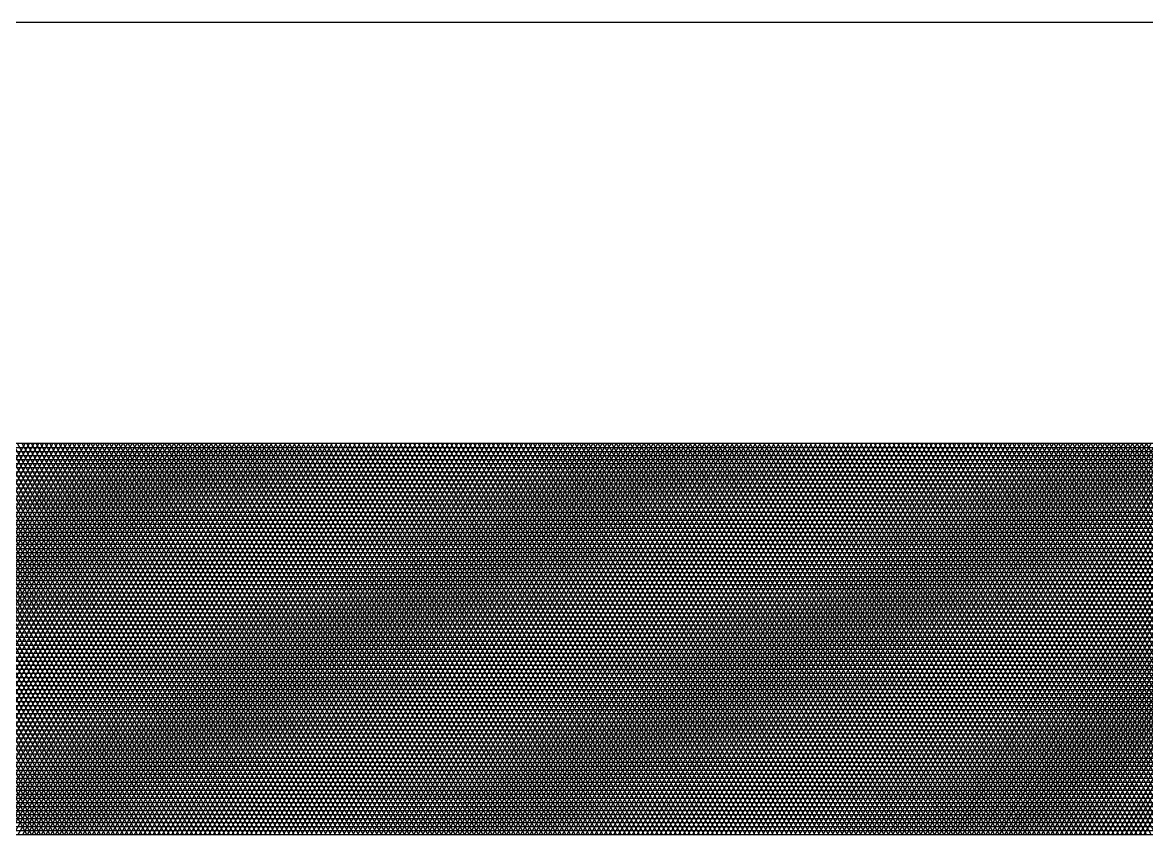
# Model space of a CAD drawing. Header units: millimetres. Extents: x 0 to 841, y 0 to 594.
# Drawn here: x 596.696 to 599.045, y 224.463 to 226.159 of the extents above; entities that cross this region are included whole.
import ezdxf

# ---------------------------------------------------------------- set-up
doc = ezdxf.new("R2010")
doc.units = ezdxf.units.MM
doc.header["$LTSCALE"] = 46.255
doc.layers.get('0').update_dxf_attribs({"linetype": 'CONTINUOUS'})

msp = doc.modelspace()

# ---------------------------------------------------------------- linework, layer by layer
at = {"color": 7, "linetype": 'CONTINUOUS'}
for p, q in [((599.4503, 226.1587), (523.4503, 226.1587)), ((599.2422, 225.2794), (595.3241, 225.2794)), ((595.3241, 225.2711), (599.2422, 225.2711)), ((595.3241, 225.2627), (599.2422, 225.2627)), ((596.2298, 224.4629), (596.7013, 225.2794)), ((596.2396, 224.4629), (596.711, 225.2794)), ((596.2493, 224.4629), (596.7207, 225.2794)), ((596.7051, 224.4629), (596.2525, 225.2794)), ((596.259, 224.4629), (596.7304, 225.2794)), ((596.7147, 224.4629), (596.2621, 225.2794)), ((596.2687, 224.4629), (596.7402, 225.2794)), ((596.7243, 224.4629), (596.2717, 225.2794)), ((596.2785, 224.4629), (596.7499, 225.2794)), ((596.734, 224.4629), (596.2814, 225.2794)), ((596.2882, 224.4629), (596.7596, 225.2794)), ((596.7436, 224.4629), (596.291, 225.2794)), ((596.2979, 224.4629), (596.7693, 225.2794)), ((596.7532, 224.4629), (596.3006, 225.2794)), ((596.3076, 224.4629), (596.7791, 225.2794)), ((596.7628, 224.4629), (596.3102, 225.2794)), ((596.3174, 224.4629), (596.7888, 225.2794)), ((596.7725, 224.4629), (596.3199, 225.2794)), ((596.3271, 224.4629), (596.7985, 225.2794)), ((596.7821, 224.4629), (596.3295, 225.2794)), ((596.3368, 224.4629), (596.8082, 225.2794)), ((596.7917, 224.4629), (596.3391, 225.2794)), ((596.3465, 224.4629), (596.818, 225.2794)), ((596.8014, 224.4629), (596.3488, 225.2794)), ((596.3563, 224.4629), (596.8277, 225.2794)), ((596.811, 224.4629), (596.3584, 225.2794)), ((596.366, 224.4629), (596.8374, 225.2794)), ((596.8206, 224.4629), (596.368, 225.2794)), ((596.3757, 224.4629), (596.8471, 225.2794)), ((596.8302, 224.4629), (596.3776, 225.2794)), ((596.3854, 224.4629), (596.8569, 225.2794)), ((596.8399, 224.4629), (596.3873, 225.2794)), ((596.3952, 224.4629), (596.8666, 225.2794)), ((596.8495, 224.4629), (596.3969, 225.2794)), ((596.4049, 224.4629), (596.8763, 225.2794)), ((596.8591, 224.4629), (596.4065, 225.2794)), ((596.4146, 224.4629), (596.886, 225.2794)), ((596.8688, 224.4629), (596.4162, 225.2794)), ((596.4243, 224.4629), (596.8958, 225.2794)), ((596.8784, 224.4629), (596.4258, 225.2794)), ((596.4341, 224.4629), (596.9055, 225.2794)), ((596.888, 224.4629), (596.4354, 225.2794)), ((596.4438, 224.4629), (596.9152, 225.2794)), ((596.8976, 224.4629), (596.445, 225.2794)), ((596.4535, 224.4629), (596.9249, 225.2794)), ((596.9073, 224.4629), (596.4547, 225.2794)), ((596.4632, 224.4629), (596.9347, 225.2794)), ((596.9169, 224.4629), (596.4643, 225.2794)), ((596.473, 224.4629), (596.9444, 225.2794)), ((596.9265, 224.4629), (596.4739, 225.2794)), ((596.4827, 224.4629), (596.9541, 225.2794)), ((596.9362, 224.4629), (596.4836, 225.2794)), ((596.4924, 224.4629), (596.9638, 225.2794)), ((596.9458, 224.4629), (596.4932, 225.2794)), ((596.5021, 224.4629), (596.9735, 225.2794)), ((596.9554, 224.4629), (596.5028, 225.2794)), ((596.5119, 224.4629), (596.9833, 225.2794)), ((596.965, 224.4629), (596.5124, 225.2794)), ((596.5216, 224.4629), (596.993, 225.2794)), ((596.9747, 224.4629), (596.5221, 225.2794)), ((596.5313, 224.4629), (597.0027, 225.2794)), ((596.9843, 224.4629), (596.5317, 225.2794)), ((596.541, 224.4629), (597.0124, 225.2794)), ((596.9939, 224.4629), (596.5413, 225.2794)), ((596.5508, 224.4629), (597.0222, 225.2794)), ((597.0036, 224.4629), (596.551, 225.2794)), ((596.5605, 224.4629), (597.0319, 225.2794)), ((597.0132, 224.4629), (596.5606, 225.2794)), ((597.0228, 224.4629), (596.5702, 225.2794)), ((596.5702, 224.4629), (597.0416, 225.2794)), ((597.0324, 224.4629), (596.5798, 225.2794)), ((596.5799, 224.4629), (597.0513, 225.2794)), ((597.0421, 224.4629), (596.5895, 225.2794)), ((596.5897, 224.4629), (597.0611, 225.2794)), ((597.0517, 224.4629), (596.5991, 225.2794)), ((596.5994, 224.4629), (597.0708, 225.2794)), ((597.0613, 224.4629), (596.6087, 225.2794)), ((596.6091, 224.4629), (597.0805, 225.2794)), ((597.071, 224.4629), (596.6184, 225.2794)), ((596.6188, 224.4629), (597.0902, 225.2794)), ((597.0806, 224.4629), (596.628, 225.2794)), ((596.6285, 224.4629), (597.1, 225.2794)), ((597.0902, 224.4629), (596.6376, 225.2794)), ((596.6383, 224.4629), (597.1097, 225.2794)), ((597.0998, 224.4629), (596.6472, 225.2794)), ((596.648, 224.4629), (597.1194, 225.2794)), ((597.1095, 224.4629), (596.6569, 225.2794)), ((596.6577, 224.4629), (597.1291, 225.2794)), ((597.1191, 224.4629), (596.6665, 225.2794)), ((596.6674, 224.4629), (597.1389, 225.2794)), ((597.1287, 224.4629), (596.6761, 225.2794)), ((596.6772, 224.4629), (597.1486, 225.2794)), ((597.1384, 224.4629), (596.6858, 225.2794)), ((596.6869, 224.4629), (597.1583, 225.2794)), ((597.148, 224.4629), (596.6954, 225.2794)), ((596.6966, 224.4629), (597.168, 225.2794)), ((597.1576, 224.4629), (596.705, 225.2794)), ((596.7063, 224.4629), (597.1778, 225.2794)), ((597.1673, 224.4629), (596.7146, 225.2794)), ((596.7161, 224.4629), (597.1875, 225.2794)), ((597.1769, 224.4629), (596.7243, 225.2794)), ((596.7258, 224.4629), (597.1972, 225.2794)), ((597.1865, 224.4629), (596.7339, 225.2794)), ((596.7355, 224.4629), (597.2069, 225.2794)), ((597.1961, 224.4629), (596.7435, 225.2794)), ((596.7452, 224.4629), (597.2167, 225.2794)), ((597.2058, 224.4629), (596.7532, 225.2794)), ((596.755, 224.4629), (597.2264, 225.2794)), ((597.2154, 224.4629), (596.7628, 225.2794)), ((596.7647, 224.4629), (597.2361, 225.2794)), ((597.225, 224.4629), (596.7724, 225.2794)), ((596.7744, 224.4629), (597.2458, 225.2794)), ((597.2347, 224.4629), (596.782, 225.2794)), ((596.7841, 224.4629), (597.2556, 225.2794)), ((597.2443, 224.4629), (596.7917, 225.2794)), ((596.7939, 224.4629), (597.2653, 225.2794)), ((597.2539, 224.4629), (596.8013, 225.2794)), ((596.8036, 224.4629), (597.275, 225.2794)), ((597.2635, 224.4629), (596.8109, 225.2794)), ((596.8133, 224.4629), (597.2847, 225.2794)), ((597.2732, 224.4629), (596.8206, 225.2794)), ((596.823, 224.4629), (597.2945, 225.2794)), ((597.2828, 224.4629), (596.8302, 225.2794)), ((596.8328, 224.4629), (597.3042, 225.2794)), ((597.2924, 224.4629), (596.8398, 225.2794)), ((596.8425, 224.4629), (597.3139, 225.2794)), ((597.3021, 224.4629), (596.8495, 225.2794)), ((596.8522, 224.4629), (597.3236, 225.2794)), ((597.3117, 224.4629), (596.8591, 225.2794)), ((596.8619, 224.4629), (597.3334, 225.2794)), ((597.3213, 224.4629), (596.8687, 225.2794)), ((596.8717, 224.4629), (597.3431, 225.2794)), ((597.3309, 224.4629), (596.8783, 225.2794)), ((596.8814, 224.4629), (597.3528, 225.2794)), ((597.3406, 224.4629), (596.888, 225.2794)), ((596.8911, 224.4629), (597.3625, 225.2794)), ((597.3502, 224.4629), (596.8976, 225.2794)), ((596.9008, 224.4629), (597.3722, 225.2794)), ((597.3598, 224.4629), (596.9072, 225.2794)), ((596.9106, 224.4629), (597.382, 225.2794)), ((597.3695, 224.4629), (596.9169, 225.2794)), ((596.9203, 224.4629), (597.3917, 225.2794)), ((597.3791, 224.4629), (596.9265, 225.2794)), ((596.93, 224.4629), (597.4014, 225.2794)), ((597.3887, 224.4629), (596.9361, 225.2794)), ((596.9397, 224.4629), (597.4111, 225.2794)), ((597.3983, 224.4629), (596.9457, 225.2794)), ((596.9495, 224.4629), (597.4209, 225.2794)), ((597.408, 224.4629), (596.9554, 225.2794)), ((596.9592, 224.4629), (597.4306, 225.2794)), ((597.4176, 224.4629), (596.965, 225.2794)), ((596.9689, 224.4629), (597.4403, 225.2794)), ((597.4272, 224.4629), (596.9746, 225.2794)), ((596.9786, 224.4629), (597.45, 225.2794)), ((597.4369, 224.4629), (596.9843, 225.2794)), ((596.9884, 224.4629), (597.4598, 225.2794)), ((597.4465, 224.4629), (596.9939, 225.2794)), ((596.9981, 224.4629), (597.4695, 225.2794)), ((597.4561, 224.4629), (597.0035, 225.2794)), ((597.0078, 224.4629), (597.4792, 225.2794)), ((597.4657, 224.4629), (597.0131, 225.2794)), ((597.0175, 224.4629), (597.4889, 225.2794)), ((597.4754, 224.4629), (597.0228, 225.2794)), ((597.0272, 224.4629), (597.4987, 225.2794)), ((597.485, 224.4629), (597.0324, 225.2794)), ((597.037, 224.4629), (597.5084, 225.2794)), ((597.4946, 224.4629), (597.042, 225.2794)), ((597.0467, 224.4629), (597.5181, 225.2794)), ((597.5043, 224.4629), (597.0517, 225.2794)), ((597.0564, 224.4629), (597.5278, 225.2794)), ((597.5139, 224.4629), (597.0613, 225.2794)), ((597.0661, 224.4629), (597.5376, 225.2794)), ((597.5235, 224.4629), (597.0709, 225.2794)), ((597.0759, 224.4629), (597.5473, 225.2794)), ((597.5331, 224.4629), (597.0805, 225.2794)), ((597.0856, 224.4629), (597.557, 225.2794)), ((597.5428, 224.4629), (597.0902, 225.2794)), ((597.0953, 224.4629), (597.5667, 225.2794)), ((597.5524, 224.4629), (597.0998, 225.2794)), ((597.105, 224.4629), (597.5765, 225.2794)), ((597.562, 224.4629), (597.1094, 225.2794)), ((597.1148, 224.4629), (597.5862, 225.2794)), ((597.5717, 224.4629), (597.1191, 225.2794)), ((597.1245, 224.4629), (597.5959, 225.2794)), ((597.5813, 224.4629), (597.1287, 225.2794)), ((597.1342, 224.4629), (597.6056, 225.2794)), ((597.5909, 224.4629), (597.1383, 225.2794)), ((597.1439, 224.4629), (597.6154, 225.2794)), ((597.6005, 224.4629), (597.1479, 225.2794)), ((597.1537, 224.4629), (597.6251, 225.2794)), ((597.6102, 224.4629), (597.1576, 225.2794)), ((597.1634, 224.4629), (597.6348, 225.2794)), ((597.6198, 224.4629), (597.1672, 225.2794)), ((597.1731, 224.4629), (597.6445, 225.2794)), ((597.6294, 224.4629), (597.1768, 225.2794)), ((597.1828, 224.4629), (597.6543, 225.2794)), ((597.6391, 224.4629), (597.1865, 225.2794)), ((597.1926, 224.4629), (597.664, 225.2794)), ((597.6487, 224.4629), (597.1961, 225.2794)), ((597.2023, 224.4629), (597.6737, 225.2794)), ((597.6583, 224.4629), (597.2057, 225.2794)), ((597.212, 224.4629), (597.6834, 225.2794)), ((597.6679, 224.4629), (597.2153, 225.2794)), ((597.2217, 224.4629), (597.6932, 225.2794)), ((597.6776, 224.4629), (597.225, 225.2794)), ((597.2315, 224.4629), (597.7029, 225.2794)), ((597.6872, 224.4629), (597.2346, 225.2794)), ((597.2412, 224.4629), (597.7126, 225.2794)), ((597.6968, 224.4629), (597.2442, 225.2794)), ((597.2509, 224.4629), (597.7223, 225.2794)), ((597.7065, 224.4629), (597.2539, 225.2794)), ((597.2606, 224.4629), (597.7321, 225.2794)), ((597.7161, 224.4629), (597.2635, 225.2794)), ((597.2704, 224.4629), (597.7418, 225.2794)), ((597.7257, 224.4629), (597.2731, 225.2794)), ((597.2801, 224.4629), (597.7515, 225.2794)), ((597.7354, 224.4629), (597.2827, 225.2794)), ((597.2898, 224.4629), (597.7612, 225.2794)), ((597.745, 224.4629), (597.2924, 225.2794)), ((597.2995, 224.4629), (597.7709, 225.2794)), ((597.7546, 224.4629), (597.302, 225.2794)), ((597.3093, 224.4629), (597.7807, 225.2794)), ((597.7642, 224.4629), (597.3116, 225.2794)), ((597.319, 224.4629), (597.7904, 225.2794)), ((597.7739, 224.4629), (597.3213, 225.2794)), ((597.3287, 224.4629), (597.8001, 225.2794)), ((597.7835, 224.4629), (597.3309, 225.2794)), ((597.3384, 224.4629), (597.8098, 225.2794)), ((597.7931, 224.4629), (597.3405, 225.2794)), ((597.3482, 224.4629), (597.8196, 225.2794)), ((597.8028, 224.4629), (597.3502, 225.2794)), ((597.3579, 224.4629), (597.8293, 225.2794)), ((597.8124, 224.4629), (597.3598, 225.2794)), ((597.3676, 224.4629), (597.839, 225.2794)), ((597.822, 224.4629), (597.3694, 225.2794)), ((597.3773, 224.4629), (597.8487, 225.2794)), ((597.8316, 224.4629), (597.379, 225.2794)), ((597.3871, 224.4629), (597.8585, 225.2794)), ((597.8413, 224.4629), (597.3887, 225.2794)), ((597.3968, 224.4629), (597.8682, 225.2794)), ((597.8509, 224.4629), (597.3983, 225.2794)), ((597.4065, 224.4629), (597.8779, 225.2794)), ((597.8605, 224.4629), (597.4079, 225.2794)), ((597.4162, 224.4629), (597.8876, 225.2794)), ((597.8702, 224.4629), (597.4176, 225.2794)), ((597.4259, 224.4629), (597.8974, 225.2794)), ((597.8798, 224.4629), (597.4272, 225.2794)), ((597.4357, 224.4629), (597.9071, 225.2794)), ((597.8894, 224.4629), (597.4368, 225.2794)), ((597.4454, 224.4629), (597.9168, 225.2794)), ((597.899, 224.4629), (597.4464, 225.2794)), ((597.4551, 224.4629), (597.9265, 225.2794)), ((597.9087, 224.4629), (597.4561, 225.2794)), ((597.4648, 224.4629), (597.9363, 225.2794)), ((597.9183, 224.4629), (597.4657, 225.2794)), ((597.4746, 224.4629), (597.946, 225.2794)), ((597.9279, 224.4629), (597.4753, 225.2794)), ((597.4843, 224.4629), (597.9557, 225.2794)), ((597.9376, 224.4629), (597.485, 225.2794)), ((597.494, 224.4629), (597.9654, 225.2794)), ((597.9472, 224.4629), (597.4946, 225.2794)), ((597.5037, 224.4629), (597.9752, 225.2794)), ((597.9568, 224.4629), (597.5042, 225.2794)), ((597.5135, 224.4629), (597.9849, 225.2794)), ((597.9664, 224.4629), (597.5138, 225.2794)), ((597.5232, 224.4629), (597.9946, 225.2794)), ((597.9761, 224.4629), (597.5235, 225.2794)), ((597.5329, 224.4629), (598.0043, 225.2794)), ((597.9857, 224.4629), (597.5331, 225.2794)), ((597.5426, 224.4629), (598.0141, 225.2794)), ((597.9953, 224.4629), (597.5427, 225.2794)), ((598.005, 224.4629), (597.5524, 225.2794)), ((597.5524, 224.4629), (598.0238, 225.2794)), ((598.0146, 224.4629), (597.562, 225.2794)), ((597.5621, 224.4629), (598.0335, 225.2794)), ((598.0242, 224.4629), (597.5716, 225.2794)), ((597.5718, 224.4629), (598.0432, 225.2794)), ((598.0338, 224.4629), (597.5812, 225.2794)), ((597.5815, 224.4629), (598.053, 225.2794)), ((598.0435, 224.4629), (597.5909, 225.2794)), ((597.5913, 224.4629), (598.0627, 225.2794)), ((598.0531, 224.4629), (597.6005, 225.2794)), ((597.601, 224.4629), (598.0724, 225.2794)), ((598.0627, 224.4629), (597.6101, 225.2794)), ((597.6107, 224.4629), (598.0821, 225.2794)), ((598.0724, 224.4629), (597.6198, 225.2794)), ((597.6204, 224.4629), (598.0919, 225.2794)), ((598.082, 224.4629), (597.6294, 225.2794)), ((597.6302, 224.4629), (598.1016, 225.2794)), ((598.0916, 224.4629), (597.639, 225.2794)), ((597.6399, 224.4629), (598.1113, 225.2794)), ((598.1012, 224.4629), (597.6486, 225.2794)), ((597.6496, 224.4629), (598.121, 225.2794)), ((598.1109, 224.4629), (597.6583, 225.2794)), ((597.6593, 224.4629), (598.1308, 225.2794)), ((598.1205, 224.4629), (597.6679, 225.2794)), ((597.6691, 224.4629), (598.1405, 225.2794)), ((598.1301, 224.4629), (597.6775, 225.2794)), ((597.6788, 224.4629), (598.1502, 225.2794)), ((598.1398, 224.4629), (597.6872, 225.2794)), ((597.6885, 224.4629), (598.1599, 225.2794)), ((598.1494, 224.4629), (597.6968, 225.2794)), ((597.6982, 224.4629), (598.1696, 225.2794)), ((598.159, 224.4629), (597.7064, 225.2794)), ((597.708, 224.4629), (598.1794, 225.2794)), ((598.1686, 224.4629), (597.716, 225.2794)), ((597.7177, 224.4629), (598.1891, 225.2794)), ((598.1783, 224.4629), (597.7257, 225.2794)), ((597.7274, 224.4629), (598.1988, 225.2794)), ((598.1879, 224.4629), (597.7353, 225.2794)), ((597.7371, 224.4629), (598.2085, 225.2794)), ((598.1975, 224.4629), (597.7449, 225.2794)), ((597.7469, 224.4629), (598.2183, 225.2794)), ((598.2072, 224.4629), (597.7546, 225.2794)), ((597.7566, 224.4629), (598.228, 225.2794)), ((598.2168, 224.4629), (597.7642, 225.2794)), ((597.7663, 224.4629), (598.2377, 225.2794)), ((598.2264, 224.4629), (597.7738, 225.2794)), ((597.776, 224.4629), (598.2474, 225.2794)), ((598.2361, 224.4629), (597.7834, 225.2794)), ((597.7858, 224.4629), (598.2572, 225.2794)), ((598.2457, 224.4629), (597.7931, 225.2794)), ((597.7955, 224.4629), (598.2669, 225.2794)), ((598.2553, 224.4629), (597.8027, 225.2794)), ((597.8052, 224.4629), (598.2766, 225.2794)), ((598.2649, 224.4629), (597.8123, 225.2794)), ((597.8149, 224.4629), (598.2863, 225.2794)), ((598.2746, 224.4629), (597.822, 225.2794)), ((597.8246, 224.4629), (598.2961, 225.2794)), ((598.2842, 224.4629), (597.8316, 225.2794)), ((597.8344, 224.4629), (598.3058, 225.2794)), ((598.2938, 224.4629), (597.8412, 225.2794)), ((597.8441, 224.4629), (598.3155, 225.2794)), ((598.3035, 224.4629), (597.8508, 225.2794)), ((597.8538, 224.4629), (598.3252, 225.2794)), ((598.3131, 224.4629), (597.8605, 225.2794)), ((597.8635, 224.4629), (598.335, 225.2794)), ((598.3227, 224.4629), (597.8701, 225.2794)), ((597.8733, 224.4629), (598.3447, 225.2794)), ((598.3323, 224.4629), (597.8797, 225.2794)), ((597.883, 224.4629), (598.3544, 225.2794)), ((598.342, 224.4629), (597.8894, 225.2794)), ((597.8927, 224.4629), (598.3641, 225.2794)), ((598.3516, 224.4629), (597.899, 225.2794)), ((597.9024, 224.4629), (598.3739, 225.2794)), ((598.3612, 224.4629), (597.9086, 225.2794)), ((597.9122, 224.4629), (598.3836, 225.2794)), ((598.3709, 224.4629), (597.9183, 225.2794)), ((597.9219, 224.4629), (598.3933, 225.2794)), ((598.3805, 224.4629), (597.9279, 225.2794)), ((597.9316, 224.4629), (598.403, 225.2794)), ((598.3901, 224.4629), (597.9375, 225.2794)), ((597.9413, 224.4629), (598.4128, 225.2794)), ((598.3997, 224.4629), (597.9471, 225.2794)), ((597.9511, 224.4629), (598.4225, 225.2794)), ((598.4094, 224.4629), (597.9568, 225.2794)), ((597.9608, 224.4629), (598.4322, 225.2794)), ((598.419, 224.4629), (597.9664, 225.2794)), ((597.9705, 224.4629), (598.4419, 225.2794)), ((598.4286, 224.4629), (597.976, 225.2794)), ((597.9802, 224.4629), (598.4517, 225.2794)), ((598.4383, 224.4629), (597.9857, 225.2794)), ((597.99, 224.4629), (598.4614, 225.2794)), ((598.4479, 224.4629), (597.9953, 225.2794)), ((597.9997, 224.4629), (598.4711, 225.2794)), ((598.4575, 224.4629), (598.0049, 225.2794)), ((598.0094, 224.4629), (598.4808, 225.2794)), ((598.4671, 224.4629), (598.0145, 225.2794)), ((598.0191, 224.4629), (598.4906, 225.2794)), ((598.4768, 224.4629), (598.0242, 225.2794)), ((598.0289, 224.4629), (598.5003, 225.2794)), ((598.4864, 224.4629), (598.0338, 225.2794)), ((598.0386, 224.4629), (598.51, 225.2794)), ((598.496, 224.4629), (598.0434, 225.2794)), ((598.0483, 224.4629), (598.5197, 225.2794)), ((598.5057, 224.4629), (598.0531, 225.2794)), ((598.058, 224.4629), (598.5294, 225.2794)), ((598.5153, 224.4629), (598.0627, 225.2794)), ((598.0678, 224.4629), (598.5392, 225.2794)), ((598.5249, 224.4629), (598.0723, 225.2794)), ((598.0775, 224.4629), (598.5489, 225.2794)), ((598.5345, 224.4629), (598.0819, 225.2794)), ((598.0872, 224.4629), (598.5586, 225.2794)), ((598.5442, 224.4629), (598.0916, 225.2794)), ((598.0969, 224.4629), (598.5683, 225.2794)), ((598.5538, 224.4629), (598.1012, 225.2794)), ((598.1067, 224.4629), (598.5781, 225.2794)), ((598.5634, 224.4629), (598.1108, 225.2794)), ((598.1164, 224.4629), (598.5878, 225.2794)), ((598.5731, 224.4629), (598.1205, 225.2794)), ((598.1261, 224.4629), (598.5975, 225.2794)), ((598.5827, 224.4629), (598.1301, 225.2794)), ((598.1358, 224.4629), (598.6072, 225.2794)), ((598.5923, 224.4629), (598.1397, 225.2794)), ((598.1456, 224.4629), (598.617, 225.2794)), ((598.6019, 224.4629), (598.1493, 225.2794)), ((598.1553, 224.4629), (598.6267, 225.2794)), ((598.6116, 224.4629), (598.159, 225.2794)), ((598.165, 224.4629), (598.6364, 225.2794)), ((598.6212, 224.4629), (598.1686, 225.2794)), ((598.1747, 224.4629), (598.6461, 225.2794)), ((598.6308, 224.4629), (598.1782, 225.2794)), ((598.1845, 224.4629), (598.6559, 225.2794)), ((598.6405, 224.4629), (598.1879, 225.2794)), ((598.1942, 224.4629), (598.6656, 225.2794)), ((598.6501, 224.4629), (598.1975, 225.2794)), ((598.2039, 224.4629), (598.6753, 225.2794)), ((598.6597, 224.4629), (598.2071, 225.2794)), ((598.2136, 224.4629), (598.685, 225.2794)), ((598.6693, 224.4629), (598.2167, 225.2794)), ((598.2233, 224.4629), (598.6948, 225.2794)), ((598.679, 224.4629), (598.2264, 225.2794)), ((598.2331, 224.4629), (598.7045, 225.2794)), ((598.6886, 224.4629), (598.236, 225.2794)), ((598.2428, 224.4629), (598.7142, 225.2794)), ((598.6982, 224.4629), (598.2456, 225.2794)), ((598.2525, 224.4629), (598.7239, 225.2794)), ((598.7079, 224.4629), (598.2553, 225.2794)), ((598.2622, 224.4629), (598.7337, 225.2794)), ((598.7175, 224.4629), (598.2649, 225.2794)), ((598.272, 224.4629), (598.7434, 225.2794)), ((598.7271, 224.4629), (598.2745, 225.2794)), ((598.2817, 224.4629), (598.7531, 225.2794)), ((598.7367, 224.4629), (598.2841, 225.2794)), ((598.2914, 224.4629), (598.7628, 225.2794)), ((598.7464, 224.4629), (598.2938, 225.2794)), ((598.3011, 224.4629), (598.7726, 225.2794)), ((598.756, 224.4629), (598.3034, 225.2794)), ((598.3109, 224.4629), (598.7823, 225.2794)), ((598.7656, 224.4629), (598.313, 225.2794)), ((598.3206, 224.4629), (598.792, 225.2794)), ((598.7753, 224.4629), (598.3227, 225.2794)), ((598.3303, 224.4629), (598.8017, 225.2794)), ((598.7849, 224.4629), (598.3323, 225.2794)), ((598.34, 224.4629), (598.8115, 225.2794)), ((598.7945, 224.4629), (598.3419, 225.2794)), ((598.3498, 224.4629), (598.8212, 225.2794)), ((598.8042, 224.4629), (598.3515, 225.2794)), ((598.3595, 224.4629), (598.8309, 225.2794)), ((598.8138, 224.4629), (598.3612, 225.2794)), ((598.3692, 224.4629), (598.8406, 225.2794)), ((598.8234, 224.4629), (598.3708, 225.2794)), ((598.3789, 224.4629), (598.8504, 225.2794)), ((598.833, 224.4629), (598.3804, 225.2794)), ((598.3887, 224.4629), (598.8601, 225.2794)), ((598.8427, 224.4629), (598.3901, 225.2794)), ((598.3984, 224.4629), (598.8698, 225.2794)), ((598.8523, 224.4629), (598.3997, 225.2794)), ((598.4081, 224.4629), (598.8795, 225.2794)), ((598.8619, 224.4629), (598.4093, 225.2794)), ((598.4178, 224.4629), (598.8893, 225.2794)), ((598.8716, 224.4629), (598.419, 225.2794)), ((598.4276, 224.4629), (598.899, 225.2794)), ((598.8812, 224.4629), (598.4286, 225.2794)), ((598.4373, 224.4629), (598.9087, 225.2794)), ((598.8908, 224.4629), (598.4382, 225.2794)), ((598.447, 224.4629), (598.9184, 225.2794)), ((598.9004, 224.4629), (598.4478, 225.2794)), ((598.4567, 224.4629), (598.9281, 225.2794)), ((598.9101, 224.4629), (598.4575, 225.2794)), ((598.4665, 224.4629), (598.9379, 225.2794)), ((598.9197, 224.4629), (598.4671, 225.2794)), ((598.4762, 224.4629), (598.9476, 225.2794)), ((598.9293, 224.4629), (598.4767, 225.2794)), ((598.4859, 224.4629), (598.9573, 225.2794)), ((598.939, 224.4629), (598.4864, 225.2794)), ((598.4956, 224.4629), (598.967, 225.2794)), ((598.9486, 224.4629), (598.496, 225.2794)), ((598.5054, 224.4629), (598.9768, 225.2794)), ((598.9582, 224.4629), (598.5056, 225.2794)), ((598.5151, 224.4629), (598.9865, 225.2794)), ((598.9678, 224.4629), (598.5152, 225.2794)), ((598.5248, 224.4629), (598.9962, 225.2794)), ((598.9775, 224.4629), (598.5249, 225.2794)), ((598.9871, 224.4629), (598.5345, 225.2794)), ((598.5345, 224.4629), (599.0059, 225.2794)), ((598.9967, 224.4629), (598.5441, 225.2794)), ((598.5443, 224.4629), (599.0157, 225.2794)), ((599.0064, 224.4629), (598.5538, 225.2794)), ((598.554, 224.4629), (599.0254, 225.2794)), ((599.016, 224.4629), (598.5634, 225.2794)), ((598.5637, 224.4629), (599.0351, 225.2794)), ((599.0256, 224.4629), (598.573, 225.2794)), ((598.5734, 224.4629), (599.0448, 225.2794)), ((599.0352, 224.4629), (598.5826, 225.2794)), ((598.5832, 224.4629), (599.0546, 225.2794)), ((599.0449, 224.4629), (598.5923, 225.2794)), ((598.5929, 224.4629), (599.0643, 225.2794)), ((599.0545, 224.4629), (598.6019, 225.2794)), ((598.6026, 224.4629), (599.074, 225.2794)), ((599.0641, 224.4629), (598.6115, 225.2794)), ((598.6123, 224.4629), (599.0837, 225.2794)), ((599.0738, 224.4629), (598.6212, 225.2794)), ((598.622, 224.4629), (599.0935, 225.2794)), ((599.0834, 224.4629), (598.6308, 225.2794)), ((598.6318, 224.4629), (599.1032, 225.2794)), ((599.093, 224.4629), (598.6404, 225.2794)), ((598.6415, 224.4629), (599.1129, 225.2794)), ((599.1026, 224.4629), (598.65, 225.2794)), ((598.6512, 224.4629), (599.1226, 225.2794)), ((599.1123, 224.4629), (598.6597, 225.2794)), ((598.6609, 224.4629), (599.1324, 225.2794)), ((599.1219, 224.4629), (598.6693, 225.2794)), ((598.6707, 224.4629), (599.1421, 225.2794)), ((599.1315, 224.4629), (598.6789, 225.2794)), ((598.6804, 224.4629), (599.1518, 225.2794)), ((599.1412, 224.4629), (598.6886, 225.2794)), ((598.6901, 224.4629), (599.1615, 225.2794)), ((599.1508, 224.4629), (598.6982, 225.2794)), ((598.6998, 224.4629), (599.1713, 225.2794)), ((599.1604, 224.4629), (598.7078, 225.2794)), ((598.7096, 224.4629), (599.181, 225.2794)), ((599.17, 224.4629), (598.7174, 225.2794)), ((598.7193, 224.4629), (599.1907, 225.2794)), ((599.1797, 224.4629), (598.7271, 225.2794)), ((598.729, 224.4629), (599.2004, 225.2794)), ((599.1893, 224.4629), (598.7367, 225.2794)), ((598.7387, 224.4629), (599.2102, 225.2794)), ((599.1989, 224.4629), (598.7463, 225.2794)), ((598.7485, 224.4629), (599.2199, 225.2794)), ((599.2086, 224.4629), (598.756, 225.2794)), ((598.7582, 224.4629), (599.2296, 225.2794)), ((599.2182, 224.4629), (598.7656, 225.2794)), ((598.7679, 224.4629), (599.2393, 225.2794)), ((599.2278, 224.4629), (598.7752, 225.2794)), ((598.7776, 224.4629), (599.2422, 225.2674)), ((599.2374, 224.4629), (598.7848, 225.2794)), ((599.2422, 224.4717), (598.7945, 225.2794)), ((599.2422, 224.4891), (598.8041, 225.2794)), ((599.2422, 224.5065), (598.8137, 225.2794)), ((599.2422, 224.5238), (598.8234, 225.2794)), ((599.2422, 224.5412), (598.833, 225.2794)), ((599.2422, 224.5586), (598.8426, 225.2794)), ((599.2422, 224.5759), (598.8522, 225.2794)), ((599.2422, 224.5933), (598.8619, 225.2794)), ((599.2422, 224.6107), (598.8715, 225.2794)), ((599.2422, 224.6281), (598.8811, 225.2794)), ((599.2422, 224.6454), (598.8908, 225.2794)), ((599.2422, 224.6628), (598.9004, 225.2794)), ((599.2422, 224.6802), (598.91, 225.2794)), ((599.2422, 224.6975), (598.9196, 225.2794)), ((599.2422, 224.7149), (598.9293, 225.2794)), ((599.2422, 224.7323), (598.9389, 225.2794)), ((599.2422, 224.7496), (598.9485, 225.2794)), ((599.2422, 224.767), (598.9582, 225.2794)), ((599.2422, 224.7844), (598.9678, 225.2794)), ((599.2422, 224.8018), (598.9774, 225.2794)), ((599.2422, 224.8191), (598.9871, 225.2794)), ((599.2422, 224.8365), (598.9967, 225.2794)), ((599.2422, 224.8539), (599.0063, 225.2794)), ((599.2422, 224.8712), (599.0159, 225.2794)), ((599.2422, 224.8886), (599.0256, 225.2794)), ((599.2422, 224.906), (599.0352, 225.2794)), ((599.2422, 224.9234), (599.0448, 225.2794)), ((595.3241, 225.2542), (599.2422, 225.2542)), ((595.3241, 225.2458), (599.2422, 225.2458)), ((595.3241, 225.2374), (599.2422, 225.2374)), ((598.7874, 224.4629), (599.2422, 225.2506)), ((595.3242, 225.229), (599.2422, 225.229)), ((595.3242, 225.2206), (599.2422, 225.2206)), ((595.3242, 225.2121), (599.2422, 225.2121)), ((598.7971, 224.4629), (599.2422, 225.2337)), ((598.8068, 224.4629), (599.2422, 225.2169)), ((595.3242, 225.2037), (599.2422, 225.2037)), ((595.3242, 225.1953), (599.2422, 225.1953)), ((598.8165, 224.4629), (599.2422, 225.2001)), ((595.3242, 225.1869), (599.2422, 225.1869)), ((595.3242, 225.1784), (599.2422, 225.1784)), ((595.3242, 225.17), (599.2422, 225.17)), ((598.8263, 224.4629), (599.2422, 225.1832)), ((598.836, 224.4629), (599.2422, 225.1664)), ((595.3242, 225.1616), (599.2422, 225.1616)), ((595.3242, 225.1532), (599.2422, 225.1532)), ((595.3242, 225.1448), (599.2422, 225.1448)), ((598.8457, 224.4629), (599.2422, 225.1495)), ((595.3242, 225.1363), (599.2422, 225.1363)), ((595.3242, 225.1279), (599.2422, 225.1279)), ((595.3242, 225.1195), (599.2422, 225.1195)), ((598.8554, 224.4629), (599.2422, 225.1327)), ((595.3242, 225.1111), (599.2422, 225.1111)), ((595.3242, 225.1027), (599.2422, 225.1027)), ((595.3242, 225.0942), (599.2422, 225.0942)), ((598.8652, 224.4629), (599.2422, 225.1158)), ((598.8749, 224.4629), (599.2422, 225.099)), ((595.3242, 225.0858), (599.2422, 225.0858)), ((595.3242, 225.0774), (599.2422, 225.0774)), ((598.8846, 224.4629), (599.2422, 225.0822)), ((595.3242, 225.069), (599.2422, 225.069)), ((595.3242, 225.0605), (599.2422, 225.0605)), ((595.3243, 225.0521), (599.2422, 225.0521)), ((598.8943, 224.4629), (599.2422, 225.0653)), ((598.9041, 224.4629), (599.2422, 225.0485)), ((595.3243, 225.0437), (599.2422, 225.0437)), ((595.3243, 225.0353), (599.2422, 225.0353)), ((595.3243, 225.0269), (599.2422, 225.0269)), ((598.9138, 224.4629), (599.2422, 225.0316)), ((595.3243, 225.0184), (599.2422, 225.0184)), ((595.3243, 225.01), (599.2422, 225.01)), ((595.3243, 225.0016), (599.2422, 225.0016)), ((598.9235, 224.4629), (599.2422, 225.0148)), ((595.3243, 224.9932), (599.2422, 224.9932)), ((595.3243, 224.9847), (599.2422, 224.9847)), ((595.3243, 224.9763), (599.2422, 224.9763)), ((598.9332, 224.4629), (599.2422, 224.9979)), ((598.943, 224.4629), (599.2422, 224.9811)), ((595.3243, 224.9679), (599.2422, 224.9679)), ((595.3243, 224.9595), (599.2422, 224.9595)), ((598.9527, 224.4629), (599.2422, 224.9643)), ((595.3243, 224.9511), (599.2422, 224.9511)), ((595.3243, 224.9426), (599.2422, 224.9426)), ((595.3243, 224.9342), (599.2422, 224.9342)), ((598.9624, 224.4629), (599.2422, 224.9474)), ((598.9721, 224.4629), (599.2422, 224.9306)), ((595.3243, 224.9258), (599.2422, 224.9258)), ((595.3243, 224.9174), (599.2422, 224.9174)), ((595.3243, 224.909), (599.2422, 224.909)), ((598.9819, 224.4629), (599.2422, 224.9137)), ((595.3243, 224.9005), (599.2422, 224.9005)), ((595.3243, 224.8921), (599.2422, 224.8921)), ((595.3244, 224.8837), (599.2422, 224.8837)), ((598.9916, 224.4629), (599.2422, 224.8969)), ((595.3244, 224.8753), (599.2422, 224.8753)), ((595.3244, 224.8668), (599.2422, 224.8668)), ((595.3244, 224.8584), (599.2422, 224.8584)), ((599.0013, 224.4629), (599.2422, 224.88)), ((599.011, 224.4629), (599.2422, 224.8632)), ((595.3244, 224.85), (599.2422, 224.85)), ((595.3244, 224.8416), (599.2422, 224.8416)), ((599.0207, 224.4629), (599.2422, 224.8464)), ((595.3244, 224.8332), (599.2422, 224.8332)), ((595.3244, 224.8247), (599.2422, 224.8247)), ((595.3244, 224.8163), (599.2422, 224.8163)), ((599.0305, 224.4629), (599.2422, 224.8295)), ((599.0402, 224.4629), (599.2422, 224.8127)), ((595.3244, 224.8079), (599.2422, 224.8079)), ((595.3244, 224.7995), (599.2422, 224.7995)), ((595.3244, 224.7911), (599.2422, 224.7911)), ((595.3244, 224.7826), (599.2422, 224.7826)), ((595.3244, 224.7742), (599.2422, 224.7742)), ((595.3244, 224.7658), (599.2422, 224.7658)), ((595.3244, 224.7574), (599.2422, 224.7574)), ((595.3244, 224.7489), (599.2422, 224.7489)), ((595.3244, 224.7405), (599.2422, 224.7405)), ((595.3244, 224.7321), (599.2422, 224.7321)), ((595.3244, 224.7237), (599.2422, 224.7237)), ((595.3244, 224.7153), (599.2422, 224.7153)), ((595.3245, 224.7068), (599.2422, 224.7068)), ((595.3245, 224.6984), (599.2422, 224.6984)), ((595.3245, 224.69), (599.2422, 224.69)), ((595.3245, 224.6816), (599.2422, 224.6816)), ((595.3245, 224.6732), (599.2422, 224.6732)), ((595.3245, 224.6647), (599.2422, 224.6647)), ((595.3245, 224.6563), (599.2422, 224.6563)), ((595.3245, 224.6479), (599.2422, 224.6479)), ((595.3245, 224.6395), (599.2422, 224.6395)), ((595.3245, 224.631), (599.2422, 224.631)), ((595.3245, 224.6226), (599.2422, 224.6226)), ((595.3245, 224.6142), (599.2422, 224.6142)), ((595.3245, 224.6058), (599.2422, 224.6058)), ((595.3245, 224.5974), (599.2422, 224.5974)), ((595.3245, 224.5889), (599.2422, 224.5889)), ((595.3245, 224.5805), (599.2422, 224.5805)), ((595.3245, 224.5721), (599.2422, 224.5721)), ((595.3245, 224.5637), (599.2422, 224.5637)), ((595.3245, 224.5552), (599.2422, 224.5552)), ((595.3245, 224.5468), (599.2422, 224.5468)), ((595.3246, 224.5384), (599.2422, 224.5384)), ((595.3246, 224.53), (599.2422, 224.53)), ((595.3246, 224.5216), (599.2422, 224.5216)), ((595.3246, 224.5131), (599.2422, 224.5131)), ((595.3246, 224.5047), (599.2422, 224.5047)), ((595.3246, 224.4963), (599.2422, 224.4963)), ((595.3246, 224.4879), (599.2422, 224.4879)), ((595.3246, 224.4795), (599.2422, 224.4795)), ((595.3246, 224.471), (599.2422, 224.471)), ((596.1946, 224.4629), (599.2422, 224.4629))]:
    msp.add_line(p, q, dxfattribs=at)

doc.saveas('drawing.dxf')
